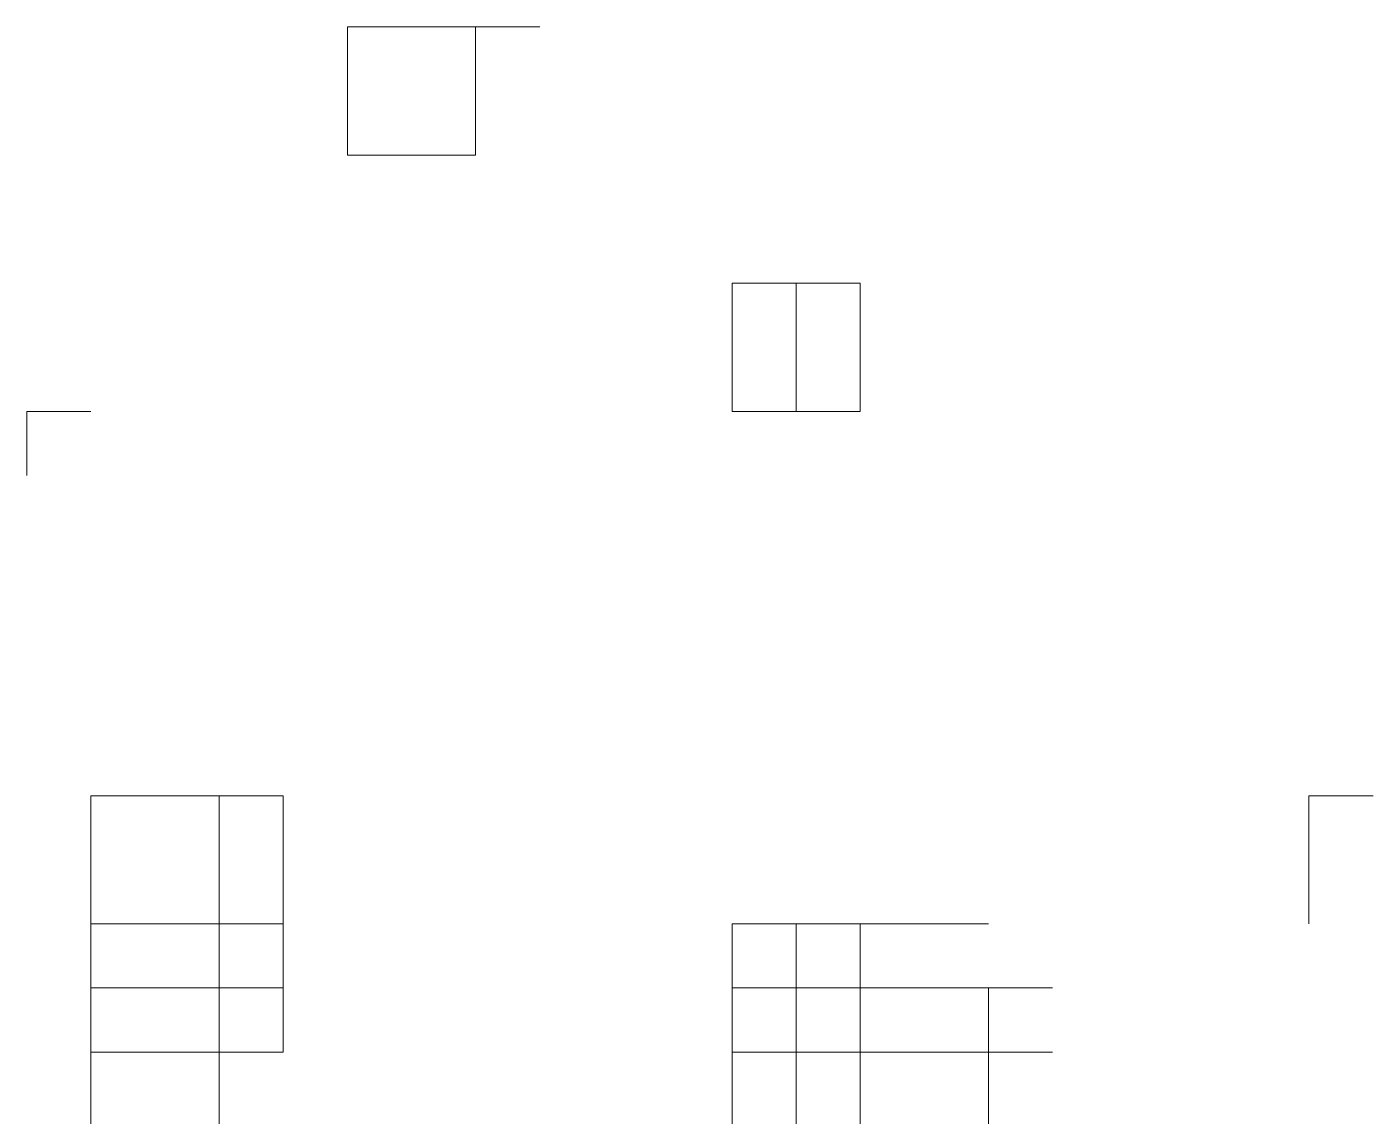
# Model space of a CAD drawing. Header units: millimetres. Extents: x 13268 to 164478, y 289082 to 363688.
# Drawn here: x 88104.9 to 88543.1, y 351151.5 to 351506.3 of the extents above; entities that cross this region are included whole.
import ezdxf

# ---------------------------------------------------------------- set-up
doc = ezdxf.new("R2010")
doc.units = ezdxf.units.MM

# ---------------------------------------------------------------- blocks, each defined once
blk = doc.blocks.new('A$C010A7659')
at = {"lineweight": 0}
for points in [[(4082.2, 2666.27), (4082.2, 2649.71)], [(4082.2, 2666.27), (4107.04, 2666.27)], [(4098.76, 2666.27), (4098.76, 2649.71)], [(4082.2, 2649.71), (4098.76, 2649.71)], [(4131.89, 2633.15), (4131.89, 2616.58)], [(4131.89, 2633.15), (4148.45, 2633.15)], [(4140.17, 2633.15), (4140.17, 2616.58)], [(4148.45, 2633.15), (4148.45, 2616.58)], [(4040.8, 2616.58), (4040.8, 2608.3)], [(4040.8, 2616.58), (4049.08, 2616.58)], [(4040.8, 2616.58), (4049.08, 2616.58)], [(4131.89, 2616.58), (4148.45, 2616.58)], [(4049.08, 2566.9), (4049.08, 2351.61)], [(4049.08, 2566.9), (4073.92, 2566.9)], [(4065.64, 2566.9), (4065.64, 2484.1)], [(4065.64, 2566.9), (4073.92, 2566.9)], [(4073.92, 2566.9), (4073.92, 2533.78)], [(4206.41, 2566.9), (4206.41, 2550.34)], [(4206.41, 2566.9), (4214.69, 2566.9)], [(4206.41, 2566.9), (4214.69, 2566.9)], [(4049.08, 2550.34), (4049.08, 2467.54)], [(4049.08, 2550.34), (4073.92, 2550.34)], [(4131.89, 2550.34), (4131.89, 2508.94)], [(4131.89, 2550.34), (4165.01, 2550.34)], [(4140.17, 2550.34), (4140.17, 2508.94)], [(4148.45, 2550.34), (4148.45, 2517.22)], [(4148.45, 2550.34), (4148.45, 2517.22)], [(4049.08, 2542.06), (4073.92, 2542.06)], [(4049.08, 2542.06), (4073.92, 2542.06)], [(4131.89, 2542.06), (4131.89, 2500.66)], [(4131.89, 2542.06), (4173.29, 2542.06)], [(4131.89, 2542.06), (4165.01, 2542.06)], [(4165.01, 2542.06), (4165.01, 2517.22)], [(4165.01, 2542.06), (4165.01, 2517.22)], [(4049.08, 2533.78), (4073.92, 2533.78)], [(4131.89, 2533.78), (4173.29, 2533.78)]]:
    blk.add_lwpolyline(points, dxfattribs=at)
blk = doc.blocks.new('A$C450614AE')
at = {"xscale": 1.5, "yscale": 1.5, "zscale": 1.5}
blk.add_blockref('A$C010A7659', (0, 0), dxfattribs=at)

msp = doc.modelspace()

# ---------------------------------------------------------------- block references
at = {"xscale": 1.68, "yscale": 1.68, "zscale": 1.68}
msp.add_blockref('A$C450614AE', (77922.05, 344787.29), dxfattribs=at)

doc.saveas('drawing.dxf')
